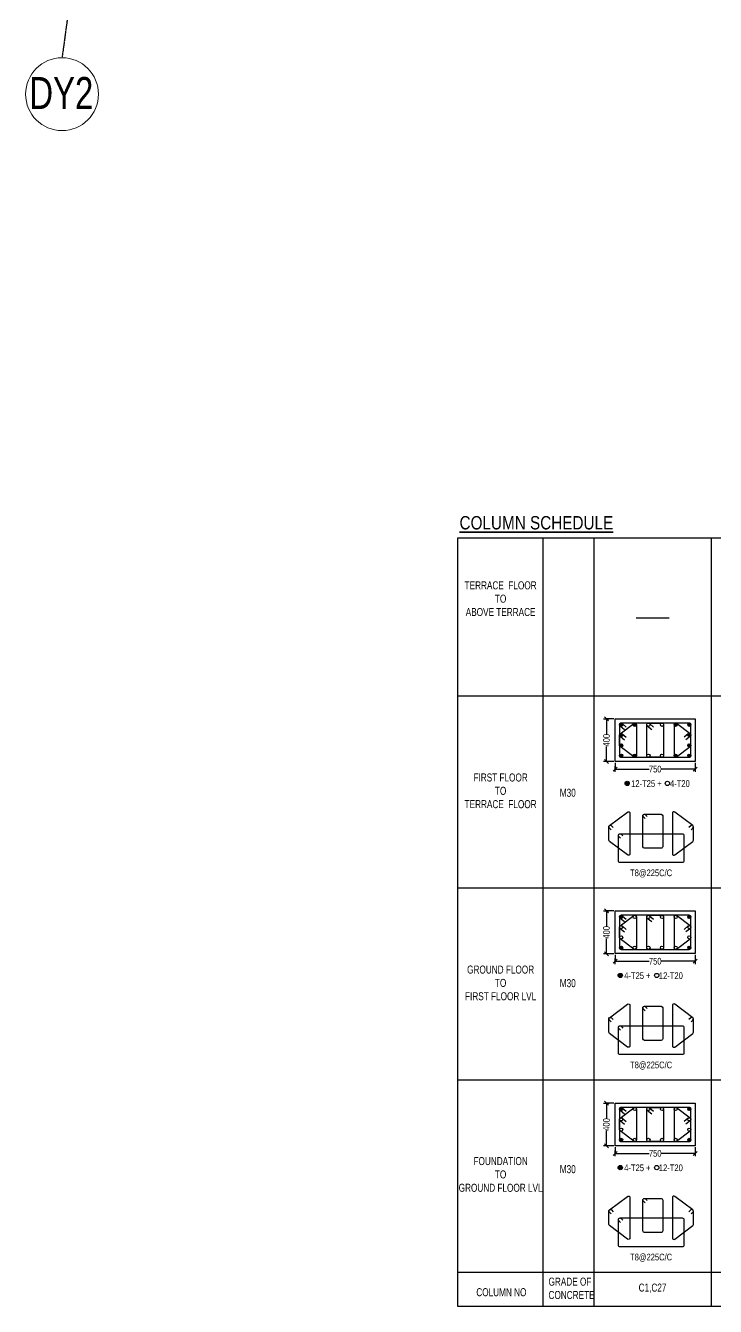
# Model space of a CAD drawing. Header units: millimetres. Extents: x 356 to 40629, y 2483 to 64847.
# Drawn here: x 14835 to 21297, y 11803 to 23802 of the extents above; entities that cross this region are included whole.
import ezdxf
from ezdxf.enums import TextEntityAlignment as Align

# ---------------------------------------------------------------- set-up
doc = ezdxf.new("R2010")
doc.units = ezdxf.units.MM
for name, pattern in [('ACAD_ISO10W100', [18, 12, -3, 0, -3]), ('CENTER', [50.8, 31.75, -6.35, 6.35, -6.35]), ('CONTINOUS', [0])]:
    doc.linetypes.add(name, pattern=pattern)
for name, color, linetype in [('COL', 5, 'Continuous'), ('S-GRID', 251, 'CENTER'), ('S-TIES', 3, 'Continuous'), ('TABLE', 11, 'Continuous'), ('TXT1', 4, 'Continuous'), ('TXT3', 6, 'Continuous')]:
    doc.layers.add(name, color=color, linetype=linetype)
for name, color, linetype, lineweight in [('S-GRID-IDEN', 1, 'Continuous', 9), ('STR-COL-DIM', 8, 'Continuous', 18), ('STR-LEVEL TEXT', 110, 'Continuous', 30), ('STR-SUB TITLE', 22, 'Continuous', 35)]:
    doc.layers.add(name, color=color, linetype=linetype, lineweight=lineweight)
doc.styles.add('SD', font='ARIALNB.TTF')
doc.styles.add('SOBHA', font='swisscl.ttf')
doc.styles.add('sobha sed', font='swisscl.ttf')
doc.dimstyles.new('S-25', dxfattribs={"dimscale": 25, "dimtxt": 2.5, "dimasz": 1.5, "dimexe": 0.25, "dimexo": 0.5, "dimgap": 0.1, "dimtad": 0, "dimdec": 0, "dimrnd": 0.0005, "dimzin": 0, "dimdsep": 46, "dimtxsty": 'SOBHA', "dimblk": 'OBLIQUE', "dimcen": 0.09, "dimclrd": 8, "dimclre": 8, "dimclrt": 6, "dimadec": 0, "dimazin": 0, "dimtfac": 1, "dimtdec": 0, "dimtofl": 0, "dimtmove": 0, "dimatfit": 3, "dimfxl": 0.18, "dimtolj": 1, "dimtzin": 0, "dimlwd": -1, "dimlwe": -1, "dimarcsym": 0})

# ---------------------------------------------------------------- blocks, each defined once
blk = doc.blocks.new('GRIDS')
at = {"layer": 'S-GRID', "linetype": 'ACAD_ISO10W100', "ltscale": 0.05}
blk.add_line((112855.2, -58345.1), (111454.8, -68671.3), dxfattribs=at)
at = {"layer": 'S-GRID-IDEN'}
blk.add_circle((111454.8, -69012.7), 341.3, dxfattribs=at)
at = {"layer": 'S-GRID-IDEN', "color": 2, "style": 'SOBHA'}
blk.add_text('DY2', height=300, dxfattribs=at).set_placement((111149, -69151.7))
blk = doc.blocks.new('_Oblique')
at = {"color": 0, "linetype": 'ByBlock', "lineweight": -2}
for p, q in [((-0.5, -0.5), (0.5, 0.5)), ((0, 0.71), (0, -0.71))]:
    blk.add_line(p, q, dxfattribs=at)
blk = doc.blocks.new('*D428')
at = {"layer": 'STR-LEVEL TEXT', "color": 8, "transparency": 16777216}
for p, q in [((20345, 13707), (20270, 13707)), ((20276, 13707), (20276, 13565)), ((20276, 13307), (20276, 13450)), ((20345, 13307), (20270, 13307))]:
    blk.add_line(p, q, dxfattribs=at)
at = {"layer": 'STR-LEVEL TEXT', "color": 8, "transparency": 16777216, "xscale": 37.5, "yscale": 37.5, "zscale": 37.5}
for p, rotation in [((20276, 13707), 90), ((20276, 13307), 270)]:
    blk.add_blockref('_Oblique', p, dxfattribs=dict(at, rotation=rotation))
at = {"layer": 'STR-LEVEL TEXT', "color": 6, "transparency": 16777216, "insert": (20276, 13507), "char_height": 62.5, "attachment_point": 5, "rotation": 90, "style": 'SOBHA'}
blk.add_mtext('\\A1;400', dxfattribs=at)
blk = doc.blocks.new('*D429')
at = {"layer": 'STR-LEVEL TEXT', "color": 8, "transparency": 16777216}
for p, q in [((20358, 13295), (20358, 13230)), ((20358, 13236), (20676, 13236)), ((21108, 13236), (20790, 13236)), ((21108, 13295), (21108, 13230))]:
    blk.add_line(p, q, dxfattribs=at)
at = {"layer": 'STR-LEVEL TEXT', "color": 8, "transparency": 16777216, "xscale": 37.5, "yscale": 37.5, "zscale": 37.5, "rotation": 180}
blk.add_blockref('_Oblique', (20358, 13236), dxfattribs=at)
at = {"layer": 'STR-LEVEL TEXT', "color": 8, "transparency": 16777216, "xscale": 37.5, "yscale": 37.5, "zscale": 37.5}
blk.add_blockref('_Oblique', (21108, 13236), dxfattribs=at)
at = {"layer": 'STR-LEVEL TEXT', "color": 6, "transparency": 16777216, "insert": (20733, 13236), "char_height": 62.5, "attachment_point": 5, "style": 'SOBHA'}
blk.add_mtext('\\A1;750', dxfattribs=at)
blk = doc.blocks.new('*D430')
at = {"layer": 'STR-LEVEL TEXT', "color": 8, "transparency": 16777216}
for p, q in [((20345, 17307), (20270, 17307)), ((20276, 17307), (20276, 17165)), ((20276, 16907), (20276, 17049)), ((20345, 16907), (20270, 16907))]:
    blk.add_line(p, q, dxfattribs=at)
at = {"layer": 'STR-LEVEL TEXT', "color": 8, "transparency": 16777216, "xscale": 37.5, "yscale": 37.5, "zscale": 37.5}
for p, rotation in [((20276, 17307), 90), ((20276, 16907), 270)]:
    blk.add_blockref('_Oblique', p, dxfattribs=dict(at, rotation=rotation))
at = {"layer": 'STR-LEVEL TEXT', "color": 6, "transparency": 16777216, "insert": (20276, 17107), "char_height": 62.5, "attachment_point": 5, "rotation": 90, "style": 'SOBHA'}
blk.add_mtext('\\A1;400', dxfattribs=at)
blk = doc.blocks.new('*D431')
at = {"layer": 'STR-LEVEL TEXT', "color": 8, "transparency": 16777216}
for p, q in [((20358, 16895), (20358, 16830)), ((20358, 16836), (20676, 16836)), ((21108, 16836), (20790, 16836)), ((21108, 16895), (21108, 16830))]:
    blk.add_line(p, q, dxfattribs=at)
at = {"layer": 'STR-LEVEL TEXT', "color": 8, "transparency": 16777216, "xscale": 37.5, "yscale": 37.5, "zscale": 37.5, "rotation": 180}
blk.add_blockref('_Oblique', (20358, 16836), dxfattribs=at)
at = {"layer": 'STR-LEVEL TEXT', "color": 8, "transparency": 16777216, "xscale": 37.5, "yscale": 37.5, "zscale": 37.5}
blk.add_blockref('_Oblique', (21108, 16836), dxfattribs=at)
at = {"layer": 'STR-LEVEL TEXT', "color": 6, "transparency": 16777216, "insert": (20733, 16836), "char_height": 62.5, "attachment_point": 5, "style": 'SOBHA'}
blk.add_mtext('\\A1;750', dxfattribs=at)
blk = doc.blocks.new('*D363')
at = {"layer": 'STR-LEVEL TEXT', "color": 8, "transparency": 16777216}
for p, q in [((20345, 15507), (20270, 15507)), ((20276, 15507), (20276, 15365)), ((20276, 15107), (20276, 15250)), ((20345, 15107), (20270, 15107))]:
    blk.add_line(p, q, dxfattribs=at)
at = {"layer": 'STR-LEVEL TEXT', "color": 8, "transparency": 16777216, "xscale": 37.5, "yscale": 37.5, "zscale": 37.5}
for p, rotation in [((20276, 15507), 90), ((20276, 15107), 270)]:
    blk.add_blockref('_Oblique', p, dxfattribs=dict(at, rotation=rotation))
at = {"layer": 'STR-LEVEL TEXT', "color": 6, "transparency": 16777216, "insert": (20276, 15307), "char_height": 62.5, "attachment_point": 5, "rotation": 90, "style": 'SOBHA'}
blk.add_mtext('\\A1;400', dxfattribs=at)
blk = doc.blocks.new('*D364')
at = {"layer": 'STR-LEVEL TEXT', "color": 8, "transparency": 16777216}
for p, q in [((20358, 15095), (20358, 15030)), ((20358, 15036), (20676, 15036)), ((21108, 15036), (20790, 15036)), ((21108, 15095), (21108, 15030))]:
    blk.add_line(p, q, dxfattribs=at)
at = {"layer": 'STR-LEVEL TEXT', "color": 8, "transparency": 16777216, "xscale": 37.5, "yscale": 37.5, "zscale": 37.5, "rotation": 180}
blk.add_blockref('_Oblique', (20358, 15036), dxfattribs=at)
at = {"layer": 'STR-LEVEL TEXT', "color": 8, "transparency": 16777216, "xscale": 37.5, "yscale": 37.5, "zscale": 37.5}
blk.add_blockref('_Oblique', (21108, 15036), dxfattribs=at)
at = {"layer": 'STR-LEVEL TEXT', "color": 6, "transparency": 16777216, "insert": (20733, 15036), "char_height": 62.5, "attachment_point": 5, "style": 'SOBHA'}
blk.add_mtext('\\A1;750', dxfattribs=at)

msp = doc.modelspace()

# ---------------------------------------------------------------- hatches: boundary and pattern name
at = {"layer": 'S-TIES', "ltscale": 7}
h = msp.add_hatch(color=256, dxfattribs=at)
h.dxf.hatch_style = 1
edge = h.paths.add_edge_path()
edge.add_arc((20413.4, 17251.5), 15, 0, 360)
h = msp.add_hatch(color=256, dxfattribs=at)
h.dxf.hatch_style = 1
edge = h.paths.add_edge_path()
edge.add_arc((20413.4, 17155.1), 15, 0, 360)
h = msp.add_hatch(color=256, dxfattribs=at)
h.dxf.hatch_style = 1
edge = h.paths.add_edge_path()
edge.add_arc((20541.2, 17251.5), 15, 0, 360)
h = msp.add_hatch(color=256, dxfattribs=at)
h.dxf.hatch_style = 1
edge = h.paths.add_edge_path()
edge.add_arc((20924.5, 17251.5), 15, 0, 360)
h = msp.add_hatch(color=256, dxfattribs=at)
h.dxf.hatch_style = 1
edge = h.paths.add_edge_path()
edge.add_arc((21052.1, 17155.1), 15, 0, 360)
h = msp.add_hatch(color=256, dxfattribs=at)
h.dxf.hatch_style = 1
edge = h.paths.add_edge_path()
edge.add_arc((21052.3, 17251.5), 15, 0, 360)
h = msp.add_hatch(color=256, dxfattribs=at)
h.dxf.hatch_style = 1
edge = h.paths.add_edge_path()
edge.add_arc((20413.5, 17058.8), 15, 0, 360)
h = msp.add_hatch(color=256, dxfattribs=at)
h.dxf.hatch_style = 1
edge = h.paths.add_edge_path()
edge.add_arc((21052.2, 17058.8), 15, 0, 360)
h = msp.add_hatch(color=256, dxfattribs=at)
h.dxf.hatch_style = 1
edge = h.paths.add_edge_path()
edge.add_arc((20413.5, 16962.4), 15, 0, 360)
h = msp.add_hatch(color=256, dxfattribs=at)
h.dxf.hatch_style = 1
edge = h.paths.add_edge_path()
edge.add_arc((20541.2, 16962), 15, 0, 360)
h = msp.add_hatch(color=256, dxfattribs=at)
h.dxf.hatch_style = 1
edge = h.paths.add_edge_path()
edge.add_arc((20924.5, 16962.4), 15, 0, 360)
h = msp.add_hatch(color=256, dxfattribs=at)
h.dxf.hatch_style = 1
edge = h.paths.add_edge_path()
edge.add_arc((21052.2, 16962.4), 15, 0, 360)
h = msp.add_hatch(color=256, dxfattribs=at)
h.dxf.hatch_style = 1
edge = h.paths.add_edge_path()
edge.add_arc((20470.3, 16702.5), 20, 0, 360)
h = msp.add_hatch(color=256, dxfattribs=at)
h.dxf.hatch_style = 1
edge = h.paths.add_edge_path()
edge.add_arc((20413.4, 15451.8), 15, 0, 360)
h = msp.add_hatch(color=256, dxfattribs=at)
h.dxf.hatch_style = 1
edge = h.paths.add_edge_path()
edge.add_arc((21052.3, 15451.8), 15, 0, 360)
h = msp.add_hatch(color=256, dxfattribs=at)
h.dxf.hatch_style = 1
edge = h.paths.add_edge_path()
edge.add_arc((20413.5, 15162.7), 15, 0, 360)
h = msp.add_hatch(color=256, dxfattribs=at)
h.dxf.hatch_style = 1
edge = h.paths.add_edge_path()
edge.add_arc((21052.2, 15162.7), 15, 0, 360)
h = msp.add_hatch(color=256, dxfattribs=at)
h.dxf.hatch_style = 1
edge = h.paths.add_edge_path()
edge.add_arc((20405.2, 14902.8), 20, 0, 360)
h = msp.add_hatch(color=256, dxfattribs=at)
h.dxf.hatch_style = 1
edge = h.paths.add_edge_path()
edge.add_arc((20413.4, 13651.7), 15, 0, 360)
h = msp.add_hatch(color=256, dxfattribs=at)
h.dxf.hatch_style = 1
edge = h.paths.add_edge_path()
edge.add_arc((21052.3, 13651.7), 15, 0, 360)
h = msp.add_hatch(color=256, dxfattribs=at)
h.dxf.hatch_style = 1
edge = h.paths.add_edge_path()
edge.add_arc((20413.5, 13362.6), 15, 0, 360)
h = msp.add_hatch(color=256, dxfattribs=at)
h.dxf.hatch_style = 1
edge = h.paths.add_edge_path()
edge.add_arc((21052.2, 13362.6), 15, 0, 360)
h = msp.add_hatch(color=256, dxfattribs=at)
h.dxf.hatch_style = 1
edge = h.paths.add_edge_path()
edge.add_arc((20405.2, 13102.7), 20, 0, 360)

# ---------------------------------------------------------------- linework, layer by layer
at = {"layer": 'COL', "elevation": 0}
for points in [[(20357.8, 17307), (21107.8, 17307), (21107.8, 16907), (20357.8, 16907)], [(20357.8, 15507.4), (21107.8, 15507.4), (21107.8, 15107.4), (20357.8, 15107.4)], [(20357.8, 13707.2), (21107.8, 13707.2), (21107.8, 13307.2), (20357.8, 13307.2)]]:
    msp.add_lwpolyline(points, close=True, dxfattribs=at)
at = {"layer": 'S-TIES', "ltscale": 7}
msp.add_line((20553.5, 18253.8, 0), (20863.8, 18253.8, 0), dxfattribs=at)
at = {"layer": 'S-TIES', "ltscale": 7, "elevation": 0}
for points in [[(20556.2, 17251.5), (20556.2, 16962, -0.6196076), (20532.2, 16950), (20404.4, 17046.8, -0.2347718), (20398.5, 17058.7), (20398.4, 17155.1, -0.2354701), (20404.4, 17167.1), (20532.2, 17263.5, -0.6189419)], [(20413.5, 16947.4), (21052.3, 16947.4, 0.4142136), (21067.3, 16962.4), (21067.3, 17251.5, 0.4142136), (21052.3, 17266.5), (20413.5, 17266.5, 0.4142136), (20398.5, 17251.5), (20398.5, 16962.4, 0.4142136)], [(20669.4, 17266.5), (20796.4, 17266.5, -0.4142136), (20811.4, 17251.5), (20811.4, 16962.4, -0.4142136), (20796.4, 16947.4), (20669.4, 16947.4, -0.4142136), (20654.4, 16962.4), (20654.4, 17251.5, -0.4142136)], [(20909.4, 17251.5), (20909.5, 16962.4, 0.6196076), (20933.5, 16950.4), (21061.3, 17046.8, 0.2347718), (21067.2, 17058.7), (21067.2, 17155.1, 0.2354701), (21061.3, 17167.1), (20933.5, 17263.5, 0.6189419)], [(20496, 16421.2), (20496, 16044.3, -0.6196076), (20471.9, 16032.3), (20304.7, 16158.9, -0.2347718), (20298.8, 16170.9), (20298.8, 16295.1, -0.2354701), (20304.7, 16307.1), (20472, 16433.2, -0.6189419)], [(20632.4, 16413.8), (20788.6, 16413.8, -0.4141656), (20803.6, 16398.8), (20803.6, 16109.7, -0.4142615), (20788.6, 16094.7), (20632.5, 16094.7, -0.4141656), (20617.5, 16109.7), (20617.4, 16398.8, -0.4142615)], [(20893.7, 16421.2), (20893.7, 16044.3, 0.6196076), (20917.8, 16032.3), (21085, 16158.9, 0.2347718), (21090.9, 16170.9), (21090.9, 16295.1, 0.2354701), (21085, 16307.1), (20917.7, 16433.2, 0.6189419)], [(20403.3, 16230.6), (20986.4, 16230.6, -0.4142136), (21001.4, 16215.6), (21001.4, 15975.6, -0.4142136), (20986.4, 15960.6), (20403.3, 15960.6, -0.4142136), (20388.3, 15975.6), (20388.3, 16215.6, -0.4142136)], [(20556.2, 15451.8), (20556.2, 15162.4, -0.6196076), (20532.2, 15150.4), (20404.4, 15247.1, -0.2347718), (20398.5, 15259.1), (20398.4, 15355.5, -0.2354701), (20404.4, 15367.5), (20532.2, 15463.8, -0.6189419)], [(20413.5, 15147.7), (21052.3, 15147.7, 0.4142136), (21067.3, 15162.7), (21067.3, 15451.8, 0.4142136), (21052.3, 15466.8), (20413.5, 15466.8, 0.4142136), (20398.5, 15451.8), (20398.5, 15162.7, 0.4142136)], [(20669.4, 15466.8), (20796.4, 15466.8, -0.4142136), (20811.4, 15451.8), (20811.4, 15162.7, -0.4142136), (20796.4, 15147.7), (20669.4, 15147.7, -0.4142136), (20654.4, 15162.7), (20654.4, 15451.8, -0.4142136)], [(20909.4, 15451.8), (20909.5, 15162.7, 0.6196076), (20933.5, 15150.8), (21061.3, 15247.1, 0.2347718), (21067.2, 15259.1), (21067.2, 15355.5, 0.2354701), (21061.3, 15367.5), (20933.5, 15463.8, 0.6189419)], [(20496, 14621.6), (20496, 14244.7, -0.6196076), (20471.9, 14232.7), (20304.7, 14359.3, -0.2347718), (20298.8, 14371.3), (20298.8, 14495.5, -0.2354701), (20304.7, 14507.4), (20472, 14633.5, -0.6189419)], [(20632.4, 14614.1), (20788.6, 14614.1, -0.4141656), (20803.6, 14599.1), (20803.6, 14310, -0.4142615), (20788.6, 14295), (20632.5, 14295, -0.4141656), (20617.5, 14310), (20617.4, 14599.1, -0.4142615)], [(20893.7, 14621.6), (20893.7, 14244.7, 0.6196076), (20917.8, 14232.7), (21085, 14359.3, 0.2347718), (21090.9, 14371.3), (21090.9, 14495.5, 0.2354701), (21085, 14507.4), (20917.7, 14633.5, 0.6189419)], [(20403.3, 14431), (20986.4, 14431, -0.4142136), (21001.4, 14416), (21001.4, 14176, -0.4142136), (20986.4, 14161), (20403.3, 14161, -0.4142136), (20388.3, 14176), (20388.3, 14416, -0.4142136)], [(20556.2, 13651.7), (20556.2, 13362.2, -0.6196076), (20532.2, 13350.2), (20404.4, 13447, -0.2347718), (20398.5, 13458.9), (20398.4, 13555.3, -0.2354701), (20404.4, 13567.3), (20532.2, 13663.6, -0.6189419)], [(20413.5, 13347.6), (21052.3, 13347.6, 0.4142136), (21067.3, 13362.6), (21067.3, 13651.7, 0.4142136), (21052.3, 13666.7), (20413.5, 13666.7, 0.4142136), (20398.5, 13651.7), (20398.5, 13362.6, 0.4142136)], [(20669.4, 13666.7), (20796.4, 13666.7, -0.4142136), (20811.4, 13651.7), (20811.4, 13362.6, -0.4142136), (20796.4, 13347.6), (20669.4, 13347.6, -0.4142136), (20654.4, 13362.6), (20654.4, 13651.7, -0.4142136)], [(20909.4, 13651.7), (20909.5, 13362.6, 0.6196076), (20933.5, 13350.6), (21061.3, 13447, 0.2347718), (21067.2, 13458.9), (21067.2, 13555.3, 0.2354701), (21061.3, 13567.3), (20933.5, 13663.6, 0.6189419)], [(20496, 12821.4), (20496, 12444.5, -0.6196076), (20471.9, 12432.5), (20304.7, 12559.1, -0.2347718), (20298.8, 12571.1), (20298.8, 12695.3, -0.2354701), (20304.7, 12707.3), (20472, 12833.4, -0.6189419)], [(20632.4, 12813.9), (20788.6, 12813.9, -0.4141656), (20803.6, 12798.9), (20803.6, 12509.8, -0.4142615), (20788.6, 12494.8), (20632.5, 12494.8, -0.4141656), (20617.5, 12509.8), (20617.4, 12798.9, -0.4142615)], [(20893.7, 12821.4), (20893.7, 12444.5, 0.6196076), (20917.8, 12432.5), (21085, 12559.1, 0.2347718), (21090.9, 12571.1), (21090.9, 12695.3, 0.2354701), (21085, 12707.3), (20917.7, 12833.4, 0.6189419)], [(20403.3, 12630.8), (20986.4, 12630.8, -0.4142136), (21001.4, 12615.8), (21001.4, 12375.8, -0.4142136), (20986.4, 12360.8), (20403.3, 12360.8, -0.4142136), (20388.3, 12375.8), (20388.3, 12615.8, -0.4142136)]]:
    msp.add_lwpolyline(points, format="xyb", close=True, dxfattribs=at)
for points in [[(20403.4, 17240.3), (20445.6, 17206.8)], [(20423.5, 17262.6), (20462.3, 17230.5)], [(20423.5, 17166.3), (20462.3, 17134.1)], [(20659, 17240.3), (20701.2, 17206.8)], [(20679.1, 17262.6), (20717.9, 17230.5)], [(21042.2, 17166.3), (21003.4, 17134.1)], [(20403.5, 17143.9), (20445.6, 17110.4)], [(21062.2, 17143.9), (21020, 17110.4)], [(20403.4, 15440.6), (20445.6, 15407.1)], [(20423.5, 15463), (20462.3, 15430.8)], [(20423.5, 15366.6), (20462.3, 15334.4)], [(20659, 15440.6), (20701.2, 15407.1)], [(20679.1, 15463), (20717.9, 15430.8)], [(21042.2, 15366.6), (21003.4, 15334.4)], [(20403.5, 15344.3), (20445.6, 15310.8)], [(21062.2, 15344.3), (21020, 15310.8)], [(20403.4, 13640.5), (20445.6, 13606.9)], [(20423.5, 13662.8), (20462.3, 13630.6)], [(20423.5, 13566.4), (20462.3, 13534.3)], [(20659, 13640.5), (20701.2, 13606.9)], [(20679.1, 13662.8), (20717.9, 13630.6)], [(21042.2, 13566.4), (21003.4, 13534.3)], [(20403.5, 13544.1), (20445.6, 13510.6)], [(21062.2, 13544.1), (21020, 13510.6)]]:
    msp.add_lwpolyline(points, dxfattribs=at)
for points in [[(20637.8, 16372.2), (20621.8, 16388.1, -0.668178), (20632.4, 16413.8, -0.200501), (20643.1, 16409.3), (20659, 16393.4)], [(20319.1, 16268.6), (20303.2, 16284.5, -0.668178), (20313.8, 16310.1, -0.200501), (20324.4, 16305.6), (20340.3, 16289.7)], [(20408.6, 16189.1), (20392.7, 16205, -0.668178), (20403.3, 16230.6, -0.200501), (20414, 16226.2), (20429.9, 16210.3)], [(21070.6, 16268.6), (21086.5, 16284.5, 0.668178), (21075.9, 16310.1, 0.200501), (21065.3, 16305.6), (21049.4, 16289.7)], [(20637.8, 14572.6), (20621.8, 14588.5, -0.668178), (20632.4, 14614.1, -0.200501), (20643.1, 14609.7), (20659, 14593.8)], [(20319.1, 14468.9), (20303.2, 14484.8, -0.668178), (20313.8, 14510.5, -0.200501), (20324.4, 14506), (20340.3, 14490.1)], [(20408.6, 14389.5), (20392.7, 14405.4, -0.668178), (20403.3, 14431, -0.200501), (20414, 14426.5), (20429.9, 14410.6)], [(21070.6, 14468.9), (21086.5, 14484.8, 0.668178), (21075.9, 14510.5, 0.200501), (21065.3, 14506), (21049.4, 14490.1)], [(20637.8, 12772.4), (20621.8, 12788.3, -0.668178), (20632.4, 12813.9, -0.200501), (20643.1, 12809.5), (20659, 12793.6)], [(20319.1, 12668.8), (20303.2, 12684.7, -0.668178), (20313.8, 12710.3, -0.200501), (20324.4, 12705.8), (20340.3, 12689.9)], [(20408.6, 12589.3), (20392.7, 12605.2, -0.668178), (20403.3, 12630.8, -0.200501), (20414, 12626.3), (20429.9, 12610.4)], [(21070.6, 12668.8), (21086.5, 12684.7, 0.668178), (21075.9, 12710.3, 0.200501), (21065.3, 12705.8), (21049.4, 12689.9)]]:
    msp.add_lwpolyline(points, format="xyb", dxfattribs=at)
at = {"layer": 'S-TIES', "ltscale": 7}
for centre, radius in [((20413.4, 17251.5, 0), 15), ((20413.4, 17155.1, 0), 15), ((20541.2, 17251.5, 0), 15), ((20669, 17251.5, 0), 15), ((20796.8, 17251.5, 0), 15), ((20924.5, 17251.5, 0), 15), ((21052.1, 17155.1, 0), 15), ((21052.3, 17251.5, 0), 15), ((20413.5, 17058.8, 0), 15), ((21052.2, 17058.8, 0), 15), ((20413.5, 16962.4, 0), 15), ((20541.2, 16962, 0), 15), ((20669.4, 16962.4, 0), 15), ((20796.4, 16962.4, 0), 15), ((20924.5, 16962.4, 0), 15), ((21052.2, 16962.4, 0), 15), ((20470.3, 16702.5, 0), 20), ((20847.3, 16702.5, 0), 20), ((20413.4, 15451.8, 0), 15), ((20413.4, 15355.5, 0), 15), ((20541.2, 15451.8, 0), 15), ((20669, 15451.8, 0), 15), ((20796.8, 15451.8, 0), 15), ((20924.5, 15451.8, 0), 15), ((21052.1, 15355.5, 0), 15), ((21052.3, 15451.8, 0), 15), ((20413.5, 15259.1, 0), 15), ((21052.2, 15259.1, 0), 15), ((20413.5, 15162.7, 0), 15), ((20541.2, 15162.4, 0), 15), ((20669.4, 15162.7, 0), 15), ((20796.4, 15162.7, 0), 15), ((20924.5, 15162.7, 0), 15), ((21052.2, 15162.7, 0), 15), ((20405.2, 14902.8, 0), 20), ((20746.9, 14902.8, 0), 20), ((20413.4, 13651.7, 0), 15), ((20413.4, 13555.3, 0), 15), ((20541.2, 13651.7, 0), 15), ((20669, 13651.7, 0), 15), ((20796.8, 13651.7, 0), 15), ((20924.5, 13651.7, 0), 15), ((21052.1, 13555.3, 0), 15), ((21052.3, 13651.7, 0), 15), ((20413.5, 13458.9, 0), 15), ((21052.2, 13458.9, 0), 15), ((20413.5, 13362.6, 0), 15), ((20541.2, 13362.2, 0), 15), ((20669.4, 13362.6, 0), 15), ((20796.4, 13362.6, 0), 15), ((20924.5, 13362.6, 0), 15), ((21052.2, 13362.6, 0), 15), ((20405.2, 13102.7, 0), 20), ((20746.9, 13102.7, 0), 20)]:
    msp.add_circle(centre, radius, dxfattribs=at)
at = {"layer": 'TABLE', "ltscale": 10}
for p, q in [((18883.5, 11802.7, 0), (18883.5, 19002.1, 0)), ((18883.5, 19002.1, 0), (40628.8, 19002.1, 0)), ((19679.9, 19002.1, 0), (19679.9, 11802.7, 0)), ((20157.8, 19002.1, 0), (20157.8, 11802.7, 0)), ((21257.8, 19002.1, 0), (21257.8, 11802.7, 0)), ((18883.5, 17523.7, 0), (40628.8, 17523.7, 0)), ((18883.5, 17523.7, 0), (40628.8, 17523.7, 0)), ((18883.5, 15723.7, 0), (40628.8, 15723.7, 0)), ((18883.5, 13923.9, 0), (40628.8, 13923.9, 0)), ((18883.5, 12123.7, 0), (40628.8, 12123.7, 0)), ((40628.8, 11802.7, 0), (18883.5, 11802.7, 0))]:
    msp.add_line(p, q, dxfattribs=at)

# ---------------------------------------------------------------- block references
at = {"layer": 'S-GRID', "color": 2}
msp.add_blockref('GRIDS', (-96278.7, 92172.3), dxfattribs=at)

# ---------------------------------------------------------------- texts
at = {"layer": 'STR-COL-DIM', "color": 6, "char_height": 62.5, "width": 636.777, "attachment_point": 1, "style": 'sobha sed'}
for s, insert in [('12-T25 +    4-T20', (20508, 16732.2, 0)), ('4-T25 +    12-T20', (20442.9, 14932.5, 0)), ('4-T25 +    12-T20', (20442.9, 13132.3, 0))]:
    msp.add_mtext(s, dxfattribs=dict(at, insert=insert))
at = {"layer": 'STR-SUB TITLE', "linetype": 'CONTINOUS', "ltscale": 10, "insert": (19619.6, 19207, 849), "char_height": 125, "width": 8422.892, "attachment_point": 2, "rotation": 0.01078, "style": 'SD'}
msp.add_mtext('{\\fArial Narrow|b0|i0|c0|p34;\\LCOLUMN SCHEDULE }', dxfattribs=at)
at = {"layer": 'TXT1', "style": 'sobha sed'}
for p in [(19913.8, 16614.9, 0), (19913.8, 14830.9, 0), (19913.8, 13088.3, 0)]:
    msp.add_text('M30', height=75, dxfattribs=at).set_placement(p, align=Align.MIDDLE_CENTER)
at = {"layer": 'TXT1', "ltscale": 3000, "char_height": 75, "style": 'sobha sed'}
for s, insert, width, attachment_point in [('TERRACE  FLOOR\\PTO\\PABOVE TERRACE  ', (19284.8, 18595.5, 0), 1359.884, 2), ('FIRST FLOOR\\PTO\\PTERRACE  FLOOR', (19284.8, 16795.5, 0), 1359.884, 2), ('GROUND FLOOR\\PTO\\PFIRST FLOOR LVL ', (19284.8, 14995.7, 0), 1359.884, 2), ('FOUNDATION\\PTO\\PGROUND FLOOR LVL ', (19284.8, 13201.6, 0), 1359.884, 2), ('GRADE OF CONCRETE ', (19733.4, 12072, 0), 429.309, 1), ('COLUMN NO', (19056.9, 11972.9, 0), 627.13, 1)]:
    msp.add_mtext(s, dxfattribs=dict(at, insert=insert, width=width, attachment_point=attachment_point))
at = {"layer": 'TXT3', "color": 4, "ltscale": 7, "style": 'sobha sed'}
for p in [(20497.2, 15833.4, 0), (20497.2, 14033.6, 0), (20497.2, 12233.4, 0)]:
    msp.add_text('T8@225C/C', height=62.5, dxfattribs=at).set_placement(p)
at = {"layer": 'TXT3', "ltscale": 7, "style": 'sobha sed'}
msp.add_text('C1,C27', height=75, dxfattribs=at).set_placement((20577.7, 11941.2, 0))

# ---------------------------------------------------------------- dimensions: what is measured, and where the dimension line sits
at = {"layer": 'STR-LEVEL TEXT'}
for base, p1, p2, picture, middle in [((20276.5, 17307, 0), (20357.8, 16907, 0), (20357.8, 17307, 0), '*D430', (20276.5, 17107, 0)), ((20276.5, 15507.4, 0), (20357.8, 15107.4, 0), (20357.8, 15507.4, 0), '*D363', (20276.5, 15307.4, 0)), ((20276.5, 13707.2, 0), (20357.8, 13307.2, 0), (20357.8, 13707.2, 0), '*D428', (20276.5, 13507.2, 0))]:
    dim = msp.add_linear_dim(base=base, p1=p1, p2=p2, angle=90, dimstyle='S-25', dxfattribs=at)
    dim.commit()
    dim.dimension.update_dxf_attribs({"geometry": picture, "text_midpoint": middle})
for base, p1, p2, picture, middle in [((21107.8, 16836, 0), (20357.8, 16907, 0), (21107.8, 16907, 0), '*D431', (20732.8, 16836, 0)), ((21107.8, 15036.3, 0), (20357.8, 15107.4, 0), (21107.8, 15107.4, 0), '*D364', (20732.8, 15036.3, 0)), ((21107.8, 13236.1, 0), (20357.8, 13307.2, 0), (21107.8, 13307.2, 0), '*D429', (20732.8, 13236.1, 0))]:
    dim = msp.add_linear_dim(base=base, p1=p1, p2=p2, dimstyle='S-25', dxfattribs=at)
    dim.commit()
    dim.dimension.update_dxf_attribs({"geometry": picture, "text_midpoint": middle})

doc.saveas('drawing.dxf')
